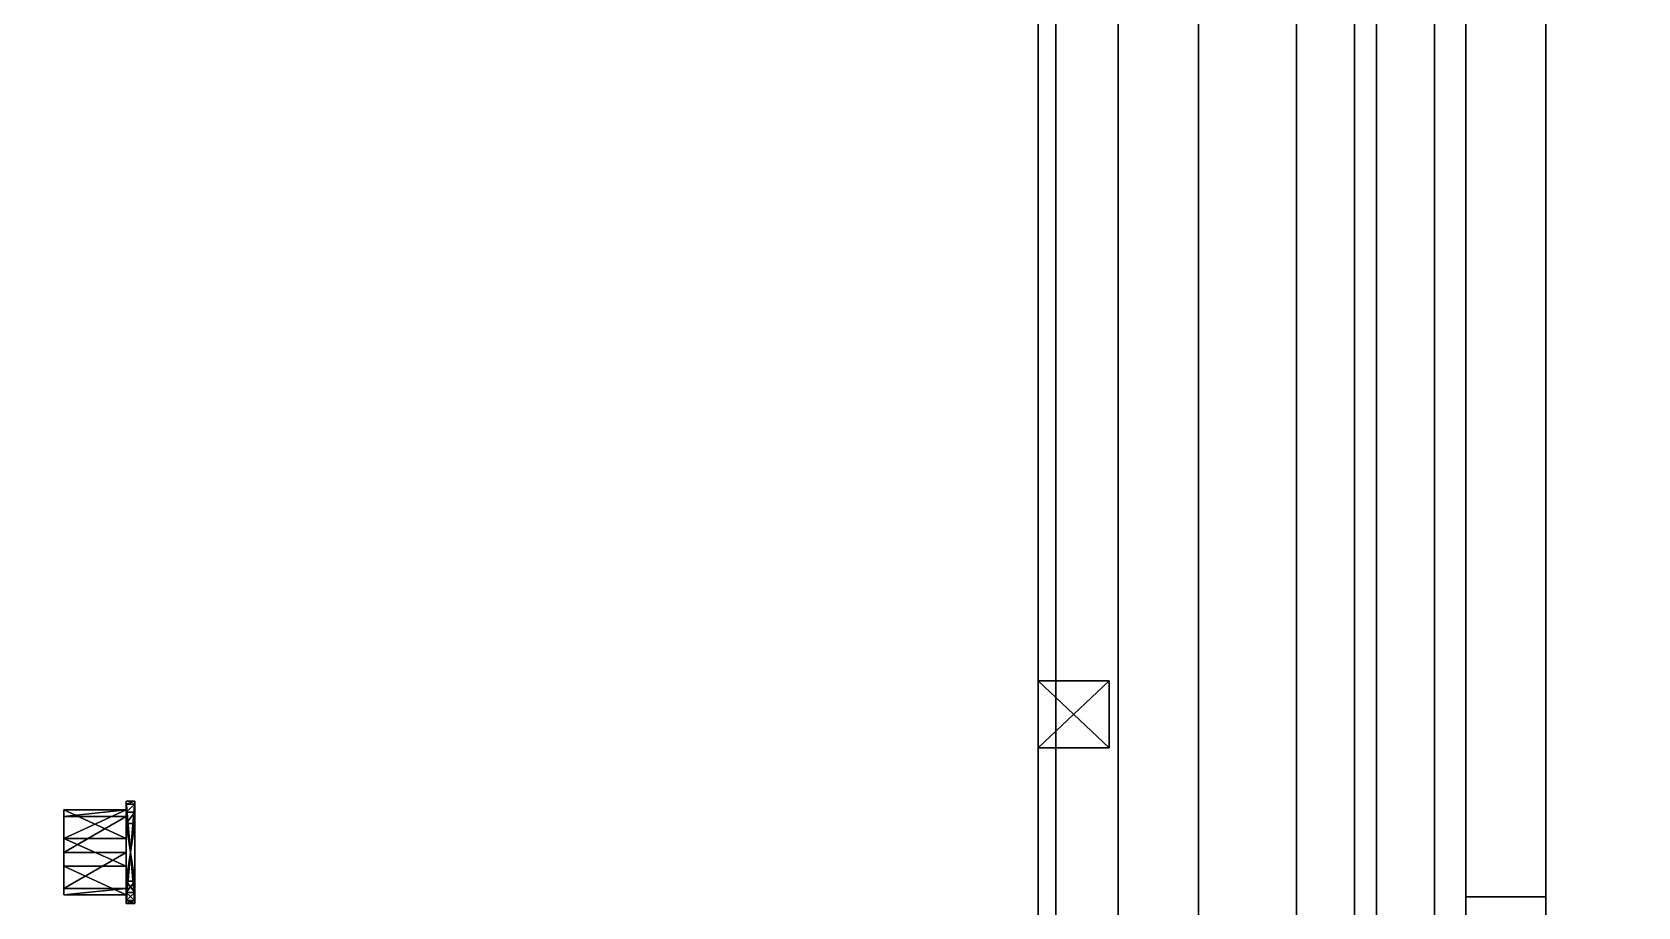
# Model space of a CAD drawing. Extents: x 0 to 4956, y -4930 to 0.
# Drawn here: x 348.2 to 708.6, y -2982.8 to -2786.3 of the extents above; entities that cross this region are included whole.
import ezdxf

# ---------------------------------------------------------------- set-up
doc = ezdxf.new("R2010")
doc.units = 0
for name, color, linetype in [('LAYER0', 7, 'CONTINUOUS'), ('LAYER148', 7, 'CONTINUOUS'), ('LAYER152', 7, 'CONTINUOUS'), ('LAYER163', 7, 'CONTINUOUS'), ('LAYER216', 7, 'CONTINUOUS'), ('LAYER225', 7, 'CONTINUOUS'), ('LAYER244', 7, 'CONTINUOUS'), ('LAYER253', 7, 'CONTINUOUS'), ('LAYER382', 9, 'CONTINUOUS'), ('LAYER433', 7, 'CONTINUOUS'), ('LAYER435', 7, 'CONTINUOUS'), ('LAYER438', 253, 'CONTINUOUS'), ('LAYER445', 7, 'CONTINUOUS'), ('LAYER458', 7, 'CONTINUOUS'), ('LAYER460', 7, 'CONTINUOUS'), ('LAYER463', 253, 'CONTINUOUS'), ('LAYER470', 7, 'CONTINUOUS'), ('LAYER483', 7, 'CONTINUOUS'), ('LAYER485', 7, 'CONTINUOUS'), ('LAYER488', 253, 'CONTINUOUS'), ('LAYER495', 7, 'CONTINUOUS'), ('LAYER508', 7, 'CONTINUOUS'), ('LAYER510', 7, 'CONTINUOUS'), ('LAYER513', 253, 'CONTINUOUS'), ('LAYER520', 7, 'CONTINUOUS'), ('LAYER640', 9, 'CONTINUOUS'), ('LAYER698', 9, 'CONTINUOUS')]:
    doc.layers.add(name, color=color, linetype=linetype)

msp = doc.modelspace()

# ---------------------------------------------------------------- linework, layer by layer
at = {"layer": 'LAYER0', "invisible_edges": 1}
for points in [[(4956, 0), (0, -4930), (0, 0), (4956, 0)], [(4956, -4930, 5), (0, 0, 5), (0, -4930, 5), (4956, -4930, 5)], [(0, 0, 5), (4956, -4930, 5), (4956, 0, 5), (0, 0, 5)], [(0, -4930), (4956, 0), (4956, -4930), (0, -4930)]]:
    msp.add_3dface(points, dxfattribs=at)
at = {"layer": 'LAYER148', "invisible_edges": 1}
for points in [[(120, -2592, 85), (670, -3372, 85), (120, -3372, 85), (120, -2592, 85)], [(670, -3372, 85), (120, -2592, 85), (670, -2592, 85), (670, -3372, 85)], [(670, -2592, 103), (120, -3372, 103), (670, -3372, 103), (670, -2592, 103)], [(120, -3372, 103), (670, -2592, 103), (120, -2592, 103), (120, -3372, 103)], [(670, -2592, 103), (670, -3372, 85), (670, -2592, 85), (670, -2592, 103)], [(670, -3372, 85), (670, -2592, 103), (670, -3372, 103), (670, -3372, 85)]]:
    msp.add_3dface(points, dxfattribs=at)
at = {"layer": 'LAYER152', "invisible_edges": 1}
for points in [[(632, -2592, 85), (632, -3372, 5), (632, -3372, 85), (632, -2592, 85)], [(632, -3372, 5), (632, -2592, 85), (632, -2592, 5), (632, -3372, 5)], [(650, -2592, 5), (632, -3372, 5), (632, -2592, 5), (650, -2592, 5)], [(632, -3372, 5), (650, -2592, 5), (650, -3372, 5), (632, -3372, 5)], [(650, -3372, 85), (632, -2592, 85), (632, -3372, 85), (650, -3372, 85)], [(632, -2592, 85), (650, -3372, 85), (650, -2592, 85), (632, -2592, 85)], [(650, -2592, 5), (650, -3372, 85), (650, -3372, 5), (650, -2592, 5)], [(650, -3372, 85), (650, -2592, 5), (650, -2592, 85), (650, -3372, 85)]]:
    msp.add_3dface(points, dxfattribs=at)
at = {"layer": 'LAYER163', "invisible_edges": 1}
for points in [[(120, -3372, 2544), (670, -2592, 2544), (120, -2592, 2544), (120, -3372, 2544)], [(670, -2592, 2544), (120, -3372, 2544), (670, -3372, 2544), (670, -2592, 2544)], [(670, -3372, 2526), (120, -2592, 2526), (670, -2592, 2526), (670, -3372, 2526)], [(120, -2592, 2526), (670, -3372, 2526), (120, -3372, 2526), (120, -2592, 2526)], [(670, -3372, 2526), (670, -2592, 2544), (670, -3372, 2544), (670, -3372, 2526)], [(670, -2592, 2544), (670, -3372, 2526), (670, -2592, 2526), (670, -2592, 2544)]]:
    msp.add_3dface(points, dxfattribs=at)
at = {"layer": 'LAYER216', "invisible_edges": 1}
for points in [[(144.6, -3372, 1989), (610, -2592, 1989), (144.6, -2592, 1989), (144.6, -3372, 1989)], [(610, -2592, 1989), (144.6, -3372, 1989), (610, -3372, 1989), (610, -2592, 1989)], [(610, -3372, 1971), (144.6, -2592, 1971), (610, -2592, 1971), (610, -3372, 1971)], [(144.6, -2592, 1971), (610, -3372, 1971), (144.6, -3372, 1971), (144.6, -2592, 1971)], [(610, -3372, 1971), (610, -2592, 1989), (610, -3372, 1989), (610, -3372, 1971)], [(610, -2592, 1989), (610, -3372, 1971), (610, -2592, 1971), (610, -2592, 1989)]]:
    msp.add_3dface(points, dxfattribs=at)
at = {"layer": 'LAYER225'}
for points in [[(369.3, -2982, 2000), (369.3, -2959, 1984), (369.3, -2959, 2000), (369.3, -2982, 2000)], [(369.3, -2982, 1984), (369.3, -2959, 1984), (369.3, -2982, 2000), (369.3, -2982, 1984)], [(371.29, -2959, 2000), (369.3, -2982, 2000), (371.29, -2982, 2000), (371.29, -2959, 2000)], [(369.3, -2959, 2000), (369.3, -2982, 2000), (371.29, -2959, 2000), (369.3, -2959, 2000)], [(371.29, -2959, 1984), (369.3, -2959, 2000), (371.29, -2959, 2000), (371.29, -2959, 1984)], [(369.3, -2959, 1984), (369.3, -2959, 2000), (371.29, -2959, 1984), (369.3, -2959, 1984)], [(369.3, -2959, 2000), (371.29, -2959, 1984), (369.3, -2959, 1984), (369.3, -2959, 2000)], [(371.29, -2959, 2000), (371.29, -2959, 1984), (369.3, -2959, 2000), (371.29, -2959, 2000)], [(371.29, -2982, 2000), (369.3, -2959, 2000), (371.29, -2959, 2000), (371.29, -2982, 2000)], [(369.3, -2982, 2000), (369.3, -2959, 2000), (371.29, -2982, 2000), (369.3, -2982, 2000)], [(369.3, -2959.67, 1981.5), (371.29, -2959, 1984), (371.29, -2959.67, 1981.5), (369.3, -2959.67, 1981.5)], [(369.3, -2959, 1984), (371.29, -2959, 1984), (369.3, -2959.67, 1981.5), (369.3, -2959, 1984)], [(369.3, -2982, 1984), (369.3, -2959, 2000), (369.3, -2959, 1984), (369.3, -2982, 1984)], [(369.3, -2982, 2000), (369.3, -2959, 2000), (369.3, -2982, 1984), (369.3, -2982, 2000)], [(369.3, -2981.33, 1981.5), (369.3, -2959, 1984), (369.3, -2959.67, 1981.5), (369.3, -2981.33, 1981.5)], [(369.3, -2982, 1984), (369.3, -2959, 1984), (369.3, -2981.33, 1981.5), (369.3, -2982, 1984)], [(369.3, -2959.67, 1981.5), (369.3, -2982, 1984), (369.3, -2959, 1984), (369.3, -2959.67, 1981.5)], [(371.29, -2959, 1984), (369.3, -2959.67, 1981.5), (371.29, -2959.67, 1981.5), (371.29, -2959, 1984)], [(369.3, -2959, 1984), (369.3, -2959.67, 1981.5), (371.29, -2959, 1984), (369.3, -2959, 1984)], [(371.29, -2982, 2000), (371.29, -2959, 1984), (371.29, -2959, 2000), (371.29, -2982, 2000)], [(371.29, -2982, 1984), (371.29, -2959, 1984), (371.29, -2982, 2000), (371.29, -2982, 1984)], [(371.29, -2959, 1984), (371.29, -2982, 2000), (371.29, -2982, 1984), (371.29, -2959, 1984)], [(371.29, -2959, 2000), (371.29, -2982, 2000), (371.29, -2959, 1984), (371.29, -2959, 2000)], [(371.29, -2959, 1984), (371.29, -2981.33, 1981.5), (371.29, -2959.67, 1981.5), (371.29, -2959, 1984)], [(371.29, -2982, 1984), (371.29, -2981.33, 1981.5), (371.29, -2959, 1984), (371.29, -2982, 1984)], [(371.29, -2959.67, 1981.5), (371.29, -2982, 1984), (371.29, -2959, 1984), (371.29, -2959.67, 1981.5)], [(355.3, -2962.417, 1984.613), (369.3, -2960.982, 1993.569), (369.3, -2962.417, 1984.613), (355.3, -2962.417, 1984.613)], [(355.3, -2960.982, 1993.569), (369.3, -2960.982, 1993.569), (355.3, -2962.417, 1984.613), (355.3, -2960.982, 1993.569)], [(355.3, -2970.5, 2000), (355.3, -2960.982, 1993.569), (355.3, -2970.5, 1993.5), (355.3, -2970.5, 2000)], [(355.3, -2967.377, 2000), (355.3, -2960.982, 1993.569), (355.3, -2970.5, 2000), (355.3, -2967.377, 2000)], [(369.3, -2960.982, 1993.569), (355.3, -2967.377, 2000), (369.3, -2967.377, 2000), (369.3, -2960.982, 1993.569)], [(355.3, -2960.982, 1993.569), (355.3, -2967.377, 2000), (369.3, -2960.982, 1993.569), (355.3, -2960.982, 1993.569)], [(355.3, -2960.982, 1993.569), (355.3, -2962.417, 1984.613), (355.3, -2970.5, 1993.5), (355.3, -2960.982, 1993.569)], [(369.3, -2960.982, 1993.569), (355.3, -2962.417, 1984.613), (369.3, -2962.417, 1984.613), (369.3, -2960.982, 1993.569)], [(355.3, -2960.982, 1993.569), (355.3, -2962.417, 1984.613), (369.3, -2960.982, 1993.569), (355.3, -2960.982, 1993.569)], [(369.3, -2967.377, 2000), (355.3, -2960.982, 1993.569), (369.3, -2960.982, 1993.569), (369.3, -2967.377, 2000)], [(355.3, -2967.377, 2000), (355.3, -2960.982, 1993.569), (369.3, -2967.377, 2000), (355.3, -2967.377, 2000)], [(355.3, -2960.982, 1993.569), (355.3, -2962.417, 1984.613), (355.3, -2970.5, 1993.5), (355.3, -2960.982, 1993.569)], [(355.3, -2970.5, 2000), (355.3, -2960.982, 1993.569), (355.3, -2970.5, 1993.5), (355.3, -2970.5, 2000)], [(355.3, -2967.377, 2000), (355.3, -2960.982, 1993.569), (355.3, -2970.5, 2000), (355.3, -2967.377, 2000)], [(355.3, -2970.5, 1987), (355.3, -2962.417, 1984.613), (355.3, -2970.5, 1980.5), (355.3, -2970.5, 1987)], [(355.3, -2970.5, 1980.5), (369.3, -2962.417, 1984.613), (369.3, -2970.5, 1980.5), (355.3, -2970.5, 1980.5)], [(355.3, -2962.417, 1984.613), (369.3, -2962.417, 1984.613), (355.3, -2970.5, 1980.5), (355.3, -2962.417, 1984.613)], [(355.3, -2970.5, 1993.5), (355.3, -2962.417, 1984.613), (355.3, -2970.5, 1987), (355.3, -2970.5, 1993.5)], [(369.3, -2962.417, 1984.613), (355.3, -2970.5, 1980.5), (369.3, -2970.5, 1980.5), (369.3, -2962.417, 1984.613)], [(355.3, -2962.417, 1984.613), (355.3, -2970.5, 1980.5), (369.3, -2962.417, 1984.613), (355.3, -2962.417, 1984.613)], [(355.3, -2962.417, 1984.613), (355.3, -2970.5, 1980.5), (355.3, -2970.5, 1987), (355.3, -2962.417, 1984.613)], [(355.3, -2970.5, 1993.5), (355.3, -2962.417, 1984.613), (355.3, -2970.5, 1987), (355.3, -2970.5, 1993.5)], [(369.3, -2961.5, 1979.67), (371.29, -2959.67, 1981.5), (371.29, -2961.5, 1979.67), (369.3, -2961.5, 1979.67)], [(369.3, -2959.67, 1981.5), (371.29, -2959.67, 1981.5), (369.3, -2961.5, 1979.67), (369.3, -2959.67, 1981.5)], [(369.3, -2979.5, 1979.67), (369.3, -2959.67, 1981.5), (369.3, -2961.5, 1979.67), (369.3, -2979.5, 1979.67)], [(369.3, -2981.33, 1981.5), (369.3, -2959.67, 1981.5), (369.3, -2979.5, 1979.67), (369.3, -2981.33, 1981.5)], [(369.3, -2981.33, 1981.5), (369.3, -2982, 1984), (369.3, -2959.67, 1981.5), (369.3, -2981.33, 1981.5)], [(369.3, -2961.5, 1979.67), (369.3, -2981.33, 1981.5), (369.3, -2959.67, 1981.5), (369.3, -2961.5, 1979.67)], [(371.29, -2959.67, 1981.5), (369.3, -2961.5, 1979.67), (371.29, -2961.5, 1979.67), (371.29, -2959.67, 1981.5)], [(369.3, -2959.67, 1981.5), (369.3, -2961.5, 1979.67), (371.29, -2959.67, 1981.5), (369.3, -2959.67, 1981.5)], [(369.3, -2964, 1979), (371.29, -2961.5, 1979.67), (371.29, -2964, 1979), (369.3, -2964, 1979)], [(369.3, -2961.5, 1979.67), (371.29, -2961.5, 1979.67), (369.3, -2964, 1979), (369.3, -2961.5, 1979.67)], [(369.3, -2977, 1979), (369.3, -2961.5, 1979.67), (369.3, -2964, 1979), (369.3, -2977, 1979)], [(369.3, -2979.5, 1979.67), (369.3, -2961.5, 1979.67), (369.3, -2977, 1979), (369.3, -2979.5, 1979.67)], [(369.3, -2979.5, 1979.67), (369.3, -2981.33, 1981.5), (369.3, -2961.5, 1979.67), (369.3, -2979.5, 1979.67)], [(369.3, -2964, 1979), (369.3, -2979.5, 1979.67), (369.3, -2961.5, 1979.67), (369.3, -2964, 1979)], [(371.29, -2961.5, 1979.67), (369.3, -2964, 1979), (371.29, -2964, 1979), (371.29, -2961.5, 1979.67)], [(369.3, -2961.5, 1979.67), (369.3, -2964, 1979), (371.29, -2961.5, 1979.67), (369.3, -2961.5, 1979.67)], [(371.29, -2959.67, 1981.5), (371.29, -2981.33, 1981.5), (371.29, -2961.5, 1979.67), (371.29, -2959.67, 1981.5)], [(371.29, -2981.33, 1981.5), (371.29, -2982, 1984), (371.29, -2959.67, 1981.5), (371.29, -2981.33, 1981.5)], [(371.29, -2961.5, 1979.67), (371.29, -2981.33, 1981.5), (371.29, -2959.67, 1981.5), (371.29, -2961.5, 1979.67)], [(371.29, -2961.5, 1979.67), (371.29, -2981.33, 1981.5), (371.29, -2979.5, 1979.67), (371.29, -2961.5, 1979.67)], [(371.29, -2961.5, 1979.67), (371.29, -2979.5, 1979.67), (371.29, -2964, 1979), (371.29, -2961.5, 1979.67)], [(371.29, -2979.5, 1979.67), (371.29, -2981.33, 1981.5), (371.29, -2961.5, 1979.67), (371.29, -2979.5, 1979.67)], [(371.29, -2964, 1979), (371.29, -2979.5, 1979.67), (371.29, -2961.5, 1979.67), (371.29, -2964, 1979)], [(369.3, -2977, 1979), (371.29, -2964, 1979), (369.3, -2964, 1979), (369.3, -2977, 1979)], [(371.29, -2977, 1979), (371.29, -2964, 1979), (369.3, -2977, 1979), (371.29, -2977, 1979)], [(371.29, -2977, 1979), (369.3, -2964, 1979), (371.29, -2964, 1979), (371.29, -2977, 1979)], [(369.3, -2977, 1979), (369.3, -2964, 1979), (371.29, -2977, 1979), (369.3, -2977, 1979)], [(369.3, -2977, 1979), (369.3, -2979.5, 1979.67), (369.3, -2964, 1979), (369.3, -2977, 1979)], [(371.29, -2964, 1979), (371.29, -2979.5, 1979.67), (371.29, -2977, 1979), (371.29, -2964, 1979)], [(371.29, -2977, 1979), (371.29, -2979.5, 1979.67), (371.29, -2964, 1979), (371.29, -2977, 1979)], [(355.3, -2967.377, 2000), (369.3, -2973.623, 2000), (369.3, -2967.377, 2000), (355.3, -2967.377, 2000)], [(355.3, -2973.623, 2000), (369.3, -2973.623, 2000), (355.3, -2967.377, 2000), (355.3, -2973.623, 2000)], [(369.3, -2973.623, 2000), (355.3, -2967.377, 2000), (369.3, -2967.377, 2000), (369.3, -2973.623, 2000)], [(355.3, -2973.623, 2000), (355.3, -2967.377, 2000), (369.3, -2973.623, 2000), (355.3, -2973.623, 2000)], [(371.3, -2967.58, 1989.092), (371.3, -2973.42, 2000), (371.3, -2973.42, 1989.092), (371.3, -2967.58, 1989.092)], [(371.3, -2967.58, 2000), (371.3, -2973.42, 2000), (371.3, -2967.58, 1989.092), (371.3, -2967.58, 2000)], [(355.3, -2978.583, 1984.613), (355.3, -2970.5, 1987), (355.3, -2970.5, 1980.5), (355.3, -2978.583, 1984.613)], [(355.3, -2980.018, 1993.569), (355.3, -2970.5, 1987), (355.3, -2978.583, 1984.613), (355.3, -2980.018, 1993.569)], [(355.3, -2970.5, 1993.5), (355.3, -2970.5, 1987), (355.3, -2980.018, 1993.569), (355.3, -2970.5, 1993.5)], [(355.3, -2973.623, 2000), (355.3, -2970.5, 1993.5), (355.3, -2980.018, 1993.569), (355.3, -2973.623, 2000)], [(355.3, -2970.5, 2000), (355.3, -2970.5, 1993.5), (355.3, -2973.623, 2000), (355.3, -2970.5, 2000)], [(369.3, -2970.5, 1980.5), (355.3, -2978.583, 1984.613), (355.3, -2970.5, 1980.5), (369.3, -2970.5, 1980.5)], [(369.3, -2978.583, 1984.613), (355.3, -2978.583, 1984.613), (369.3, -2970.5, 1980.5), (369.3, -2978.583, 1984.613)], [(369.3, -2970.5, 1980.5), (355.3, -2978.583, 1984.613), (369.3, -2978.583, 1984.613), (369.3, -2970.5, 1980.5)], [(355.3, -2970.5, 1980.5), (355.3, -2978.583, 1984.613), (369.3, -2970.5, 1980.5), (355.3, -2970.5, 1980.5)], [(355.3, -2978.583, 1984.613), (355.3, -2970.5, 1980.5), (355.3, -2970.5, 1987), (355.3, -2978.583, 1984.613)], [(355.3, -2970.5, 1993.5), (355.3, -2978.583, 1984.613), (355.3, -2970.5, 1987), (355.3, -2970.5, 1993.5)], [(355.3, -2980.018, 1993.569), (355.3, -2978.583, 1984.613), (355.3, -2970.5, 1993.5), (355.3, -2980.018, 1993.569)], [(355.3, -2970.5, 2000), (355.3, -2980.018, 1993.569), (355.3, -2970.5, 1993.5), (355.3, -2970.5, 2000)], [(355.3, -2973.623, 2000), (355.3, -2980.018, 1993.569), (355.3, -2970.5, 2000), (355.3, -2973.623, 2000)], [(369.3, -2980.018, 1993.569), (355.3, -2973.623, 2000), (355.3, -2980.018, 1993.569), (369.3, -2980.018, 1993.569)], [(369.3, -2973.623, 2000), (355.3, -2973.623, 2000), (369.3, -2980.018, 1993.569), (369.3, -2973.623, 2000)], [(369.3, -2980.018, 1993.569), (355.3, -2973.623, 2000), (369.3, -2973.623, 2000), (369.3, -2980.018, 1993.569)], [(355.3, -2980.018, 1993.569), (355.3, -2973.623, 2000), (369.3, -2980.018, 1993.569), (355.3, -2980.018, 1993.569)], [(371.29, -2977, 1979), (369.3, -2979.5, 1979.67), (369.3, -2977, 1979), (371.29, -2977, 1979)], [(371.29, -2979.5, 1979.67), (369.3, -2979.5, 1979.67), (371.29, -2977, 1979), (371.29, -2979.5, 1979.67)], [(371.29, -2979.5, 1979.67), (369.3, -2977, 1979), (371.29, -2977, 1979), (371.29, -2979.5, 1979.67)], [(369.3, -2979.5, 1979.67), (369.3, -2977, 1979), (371.29, -2979.5, 1979.67), (369.3, -2979.5, 1979.67)], [(369.3, -2978.583, 1984.613), (355.3, -2980.018, 1993.569), (355.3, -2978.583, 1984.613), (369.3, -2978.583, 1984.613)], [(369.3, -2980.018, 1993.569), (355.3, -2980.018, 1993.569), (369.3, -2978.583, 1984.613), (369.3, -2980.018, 1993.569)], [(369.3, -2978.583, 1984.613), (355.3, -2980.018, 1993.569), (369.3, -2980.018, 1993.569), (369.3, -2978.583, 1984.613)], [(355.3, -2978.583, 1984.613), (355.3, -2980.018, 1993.569), (369.3, -2978.583, 1984.613), (355.3, -2978.583, 1984.613)], [(371.29, -2979.5, 1979.67), (369.3, -2981.33, 1981.5), (369.3, -2979.5, 1979.67), (371.29, -2979.5, 1979.67)], [(371.29, -2981.33, 1981.5), (369.3, -2981.33, 1981.5), (371.29, -2979.5, 1979.67), (371.29, -2981.33, 1981.5)], [(371.29, -2981.33, 1981.5), (369.3, -2979.5, 1979.67), (371.29, -2979.5, 1979.67), (371.29, -2981.33, 1981.5)], [(369.3, -2981.33, 1981.5), (369.3, -2979.5, 1979.67), (371.29, -2981.33, 1981.5), (369.3, -2981.33, 1981.5)], [(371.29, -2981.33, 1981.5), (369.3, -2982, 1984), (369.3, -2981.33, 1981.5), (371.29, -2981.33, 1981.5)], [(371.29, -2982, 1984), (369.3, -2982, 1984), (371.29, -2981.33, 1981.5), (371.29, -2982, 1984)], [(371.29, -2982, 1984), (369.3, -2981.33, 1981.5), (371.29, -2981.33, 1981.5), (371.29, -2982, 1984)], [(369.3, -2982, 1984), (369.3, -2981.33, 1981.5), (371.29, -2982, 1984), (369.3, -2982, 1984)], [(369.3, -2982, 1984), (371.29, -2982, 2000), (371.29, -2982, 1984), (369.3, -2982, 1984)], [(369.3, -2982, 2000), (371.29, -2982, 2000), (369.3, -2982, 1984), (369.3, -2982, 2000)], [(371.29, -2982, 2000), (369.3, -2982, 1984), (371.29, -2982, 1984), (371.29, -2982, 2000)], [(369.3, -2982, 2000), (369.3, -2982, 1984), (371.29, -2982, 2000), (369.3, -2982, 2000)]]:
    msp.add_3dface(points, dxfattribs=at)
at = {"layer": 'LAYER244', "invisible_edges": 1}
for points in [[(144.6, -3372, 871), (610, -2592, 871), (144.6, -2592, 871), (144.6, -3372, 871)], [(610, -2592, 871), (144.6, -3372, 871), (610, -3372, 871), (610, -2592, 871)], [(610, -3372, 853), (144.6, -2592, 853), (610, -2592, 853), (610, -3372, 853)], [(144.6, -2592, 853), (610, -3372, 853), (144.6, -3372, 853), (144.6, -2592, 853)], [(610, -3372, 853), (610, -2592, 871), (610, -3372, 871), (610, -3372, 853)], [(610, -2592, 871), (610, -3372, 853), (610, -2592, 853), (610, -2592, 871)]]:
    msp.add_3dface(points, dxfattribs=at)
at = {"layer": 'LAYER253'}
for points in [[(369.3, -2982, 882), (369.3, -2959, 866), (369.3, -2959, 882), (369.3, -2982, 882)], [(369.3, -2982, 866), (369.3, -2959, 866), (369.3, -2982, 882), (369.3, -2982, 866)], [(371.29, -2959, 882), (369.3, -2982, 882), (371.29, -2982, 882), (371.29, -2959, 882)], [(369.3, -2959, 882), (369.3, -2982, 882), (371.29, -2959, 882), (369.3, -2959, 882)], [(371.29, -2959, 866), (369.3, -2959, 882), (371.29, -2959, 882), (371.29, -2959, 866)], [(369.3, -2959, 866), (369.3, -2959, 882), (371.29, -2959, 866), (369.3, -2959, 866)], [(369.3, -2959, 882), (371.29, -2959, 866), (369.3, -2959, 866), (369.3, -2959, 882)], [(371.29, -2959, 882), (371.29, -2959, 866), (369.3, -2959, 882), (371.29, -2959, 882)], [(371.29, -2982, 882), (369.3, -2959, 882), (371.29, -2959, 882), (371.29, -2982, 882)], [(369.3, -2982, 882), (369.3, -2959, 882), (371.29, -2982, 882), (369.3, -2982, 882)], [(369.3, -2959.67, 863.5), (371.29, -2959, 866), (371.29, -2959.67, 863.5), (369.3, -2959.67, 863.5)], [(369.3, -2959, 866), (371.29, -2959, 866), (369.3, -2959.67, 863.5), (369.3, -2959, 866)], [(369.3, -2982, 866), (369.3, -2959, 882), (369.3, -2959, 866), (369.3, -2982, 866)], [(369.3, -2982, 882), (369.3, -2959, 882), (369.3, -2982, 866), (369.3, -2982, 882)], [(369.3, -2981.33, 863.5), (369.3, -2959, 866), (369.3, -2959.67, 863.5), (369.3, -2981.33, 863.5)], [(369.3, -2982, 866), (369.3, -2959, 866), (369.3, -2981.33, 863.5), (369.3, -2982, 866)], [(369.3, -2959.67, 863.5), (369.3, -2982, 866), (369.3, -2959, 866), (369.3, -2959.67, 863.5)], [(371.29, -2959, 866), (369.3, -2959.67, 863.5), (371.29, -2959.67, 863.5), (371.29, -2959, 866)], [(369.3, -2959, 866), (369.3, -2959.67, 863.5), (371.29, -2959, 866), (369.3, -2959, 866)], [(371.29, -2982, 882), (371.29, -2959, 866), (371.29, -2959, 882), (371.29, -2982, 882)], [(371.29, -2982, 866), (371.29, -2959, 866), (371.29, -2982, 882), (371.29, -2982, 866)], [(371.29, -2959, 866), (371.29, -2982, 882), (371.29, -2982, 866), (371.29, -2959, 866)], [(371.29, -2959, 882), (371.29, -2982, 882), (371.29, -2959, 866), (371.29, -2959, 882)], [(371.29, -2959, 866), (371.29, -2981.33, 863.5), (371.29, -2959.67, 863.5), (371.29, -2959, 866)], [(371.29, -2982, 866), (371.29, -2981.33, 863.5), (371.29, -2959, 866), (371.29, -2982, 866)], [(371.29, -2959.67, 863.5), (371.29, -2982, 866), (371.29, -2959, 866), (371.29, -2959.67, 863.5)], [(355.3, -2962.417, 866.613), (369.3, -2960.982, 875.5686), (369.3, -2962.417, 866.613), (355.3, -2962.417, 866.613)], [(355.3, -2960.982, 875.5686), (369.3, -2960.982, 875.5686), (355.3, -2962.417, 866.613), (355.3, -2960.982, 875.5686)], [(355.3, -2970.5, 882), (355.3, -2960.982, 875.5686), (355.3, -2970.5, 875.5), (355.3, -2970.5, 882)], [(355.3, -2967.377, 882), (355.3, -2960.982, 875.5686), (355.3, -2970.5, 882), (355.3, -2967.377, 882)], [(369.3, -2960.982, 875.5686), (355.3, -2967.377, 882), (369.3, -2967.377, 882), (369.3, -2960.982, 875.5686)], [(355.3, -2960.982, 875.5686), (355.3, -2967.377, 882), (369.3, -2960.982, 875.5686), (355.3, -2960.982, 875.5686)], [(355.3, -2960.982, 875.5686), (355.3, -2962.417, 866.613), (355.3, -2970.5, 875.5), (355.3, -2960.982, 875.5686)], [(369.3, -2960.982, 875.5686), (355.3, -2962.417, 866.613), (369.3, -2962.417, 866.613), (369.3, -2960.982, 875.5686)], [(355.3, -2960.982, 875.5686), (355.3, -2962.417, 866.613), (369.3, -2960.982, 875.5686), (355.3, -2960.982, 875.5686)], [(369.3, -2967.377, 882), (355.3, -2960.982, 875.5686), (369.3, -2960.982, 875.5686), (369.3, -2967.377, 882)], [(355.3, -2967.377, 882), (355.3, -2960.982, 875.5686), (369.3, -2967.377, 882), (355.3, -2967.377, 882)], [(355.3, -2960.982, 875.5686), (355.3, -2962.417, 866.613), (355.3, -2970.5, 875.5), (355.3, -2960.982, 875.5686)], [(355.3, -2970.5, 882), (355.3, -2960.982, 875.5686), (355.3, -2970.5, 875.5), (355.3, -2970.5, 882)], [(355.3, -2967.377, 882), (355.3, -2960.982, 875.5686), (355.3, -2970.5, 882), (355.3, -2967.377, 882)], [(355.3, -2970.5, 869), (355.3, -2962.417, 866.613), (355.3, -2970.5, 862.5), (355.3, -2970.5, 869)], [(355.3, -2970.5, 862.5), (369.3, -2962.417, 866.613), (369.3, -2970.5, 862.5), (355.3, -2970.5, 862.5)], [(355.3, -2962.417, 866.613), (369.3, -2962.417, 866.613), (355.3, -2970.5, 862.5), (355.3, -2962.417, 866.613)], [(355.3, -2970.5, 875.5), (355.3, -2962.417, 866.613), (355.3, -2970.5, 869), (355.3, -2970.5, 875.5)], [(369.3, -2962.417, 866.613), (355.3, -2970.5, 862.5), (369.3, -2970.5, 862.5), (369.3, -2962.417, 866.613)], [(355.3, -2962.417, 866.613), (355.3, -2970.5, 862.5), (369.3, -2962.417, 866.613), (355.3, -2962.417, 866.613)], [(355.3, -2962.417, 866.613), (355.3, -2970.5, 862.5), (355.3, -2970.5, 869), (355.3, -2962.417, 866.613)], [(355.3, -2970.5, 875.5), (355.3, -2962.417, 866.613), (355.3, -2970.5, 869), (355.3, -2970.5, 875.5)], [(369.3, -2961.5, 861.6699), (371.29, -2959.67, 863.5), (371.29, -2961.5, 861.6699), (369.3, -2961.5, 861.6699)], [(369.3, -2959.67, 863.5), (371.29, -2959.67, 863.5), (369.3, -2961.5, 861.6699), (369.3, -2959.67, 863.5)], [(369.3, -2979.5, 861.6699), (369.3, -2959.67, 863.5), (369.3, -2961.5, 861.6699), (369.3, -2979.5, 861.6699)], [(369.3, -2981.33, 863.5), (369.3, -2959.67, 863.5), (369.3, -2979.5, 861.6699), (369.3, -2981.33, 863.5)], [(369.3, -2981.33, 863.5), (369.3, -2982, 866), (369.3, -2959.67, 863.5), (369.3, -2981.33, 863.5)], [(369.3, -2961.5, 861.6699), (369.3, -2981.33, 863.5), (369.3, -2959.67, 863.5), (369.3, -2961.5, 861.6699)], [(371.29, -2959.67, 863.5), (369.3, -2961.5, 861.6699), (371.29, -2961.5, 861.6699), (371.29, -2959.67, 863.5)], [(369.3, -2959.67, 863.5), (369.3, -2961.5, 861.6699), (371.29, -2959.67, 863.5), (369.3, -2959.67, 863.5)], [(369.3, -2964, 861), (371.29, -2961.5, 861.6699), (371.29, -2964, 861), (369.3, -2964, 861)], [(369.3, -2961.5, 861.6699), (371.29, -2961.5, 861.6699), (369.3, -2964, 861), (369.3, -2961.5, 861.6699)], [(369.3, -2977, 861), (369.3, -2961.5, 861.6699), (369.3, -2964, 861), (369.3, -2977, 861)], [(369.3, -2979.5, 861.6699), (369.3, -2961.5, 861.6699), (369.3, -2977, 861), (369.3, -2979.5, 861.6699)], [(369.3, -2979.5, 861.6699), (369.3, -2981.33, 863.5), (369.3, -2961.5, 861.6699), (369.3, -2979.5, 861.6699)], [(369.3, -2964, 861), (369.3, -2979.5, 861.6699), (369.3, -2961.5, 861.6699), (369.3, -2964, 861)], [(371.29, -2961.5, 861.6699), (369.3, -2964, 861), (371.29, -2964, 861), (371.29, -2961.5, 861.6699)], [(369.3, -2961.5, 861.6699), (369.3, -2964, 861), (371.29, -2961.5, 861.6699), (369.3, -2961.5, 861.6699)], [(371.29, -2959.67, 863.5), (371.29, -2981.33, 863.5), (371.29, -2961.5, 861.6699), (371.29, -2959.67, 863.5)], [(371.29, -2981.33, 863.5), (371.29, -2982, 866), (371.29, -2959.67, 863.5), (371.29, -2981.33, 863.5)], [(371.29, -2961.5, 861.6699), (371.29, -2981.33, 863.5), (371.29, -2959.67, 863.5), (371.29, -2961.5, 861.6699)], [(371.29, -2961.5, 861.6699), (371.29, -2981.33, 863.5), (371.29, -2979.5, 861.6699), (371.29, -2961.5, 861.6699)], [(371.29, -2961.5, 861.6699), (371.29, -2979.5, 861.6699), (371.29, -2964, 861), (371.29, -2961.5, 861.6699)], [(371.29, -2979.5, 861.6699), (371.29, -2981.33, 863.5), (371.29, -2961.5, 861.6699), (371.29, -2979.5, 861.6699)], [(371.29, -2964, 861), (371.29, -2979.5, 861.6699), (371.29, -2961.5, 861.6699), (371.29, -2964, 861)], [(369.3, -2977, 861), (371.29, -2964, 861), (369.3, -2964, 861), (369.3, -2977, 861)], [(371.29, -2977, 861), (371.29, -2964, 861), (369.3, -2977, 861), (371.29, -2977, 861)], [(371.29, -2977, 861), (369.3, -2964, 861), (371.29, -2964, 861), (371.29, -2977, 861)], [(369.3, -2977, 861), (369.3, -2964, 861), (371.29, -2977, 861), (369.3, -2977, 861)], [(369.3, -2977, 861), (369.3, -2979.5, 861.6699), (369.3, -2964, 861), (369.3, -2977, 861)], [(371.29, -2964, 861), (371.29, -2979.5, 861.6699), (371.29, -2977, 861), (371.29, -2964, 861)], [(371.29, -2977, 861), (371.29, -2979.5, 861.6699), (371.29, -2964, 861), (371.29, -2977, 861)], [(355.3, -2967.377, 882), (369.3, -2973.623, 882), (369.3, -2967.377, 882), (355.3, -2967.377, 882)], [(355.3, -2973.623, 882), (369.3, -2973.623, 882), (355.3, -2967.377, 882), (355.3, -2973.623, 882)], [(369.3, -2973.623, 882), (355.3, -2967.377, 882), (369.3, -2967.377, 882), (369.3, -2973.623, 882)], [(355.3, -2973.623, 882), (355.3, -2967.377, 882), (369.3, -2973.623, 882), (355.3, -2973.623, 882)], [(371.3, -2967.58, 871.0916), (371.3, -2973.42, 882), (371.3, -2973.42, 871.0916), (371.3, -2967.58, 871.0916)], [(371.3, -2967.58, 882), (371.3, -2973.42, 882), (371.3, -2967.58, 871.0916), (371.3, -2967.58, 882)], [(355.3, -2978.583, 866.613), (355.3, -2970.5, 869), (355.3, -2970.5, 862.5), (355.3, -2978.583, 866.613)], [(355.3, -2980.018, 875.5686), (355.3, -2970.5, 869), (355.3, -2978.583, 866.613), (355.3, -2980.018, 875.5686)], [(355.3, -2970.5, 875.5), (355.3, -2970.5, 869), (355.3, -2980.018, 875.5686), (355.3, -2970.5, 875.5)], [(355.3, -2973.623, 882), (355.3, -2970.5, 875.5), (355.3, -2980.018, 875.5686), (355.3, -2973.623, 882)], [(355.3, -2970.5, 882), (355.3, -2970.5, 875.5), (355.3, -2973.623, 882), (355.3, -2970.5, 882)], [(369.3, -2970.5, 862.5), (355.3, -2978.583, 866.613), (355.3, -2970.5, 862.5), (369.3, -2970.5, 862.5)], [(369.3, -2978.583, 866.613), (355.3, -2978.583, 866.613), (369.3, -2970.5, 862.5), (369.3, -2978.583, 866.613)], [(369.3, -2970.5, 862.5), (355.3, -2978.583, 866.613), (369.3, -2978.583, 866.613), (369.3, -2970.5, 862.5)], [(355.3, -2970.5, 862.5), (355.3, -2978.583, 866.613), (369.3, -2970.5, 862.5), (355.3, -2970.5, 862.5)], [(355.3, -2978.583, 866.613), (355.3, -2970.5, 862.5), (355.3, -2970.5, 869), (355.3, -2978.583, 866.613)], [(355.3, -2970.5, 875.5), (355.3, -2978.583, 866.613), (355.3, -2970.5, 869), (355.3, -2970.5, 875.5)], [(355.3, -2980.018, 875.5686), (355.3, -2978.583, 866.613), (355.3, -2970.5, 875.5), (355.3, -2980.018, 875.5686)], [(355.3, -2970.5, 882), (355.3, -2980.018, 875.5686), (355.3, -2970.5, 875.5), (355.3, -2970.5, 882)], [(355.3, -2973.623, 882), (355.3, -2980.018, 875.5686), (355.3, -2970.5, 882), (355.3, -2973.623, 882)], [(369.3, -2980.018, 875.5686), (355.3, -2973.623, 882), (355.3, -2980.018, 875.5686), (369.3, -2980.018, 875.5686)], [(369.3, -2973.623, 882), (355.3, -2973.623, 882), (369.3, -2980.018, 875.5686), (369.3, -2973.623, 882)], [(369.3, -2980.018, 875.5686), (355.3, -2973.623, 882), (369.3, -2973.623, 882), (369.3, -2980.018, 875.5686)], [(355.3, -2980.018, 875.5686), (355.3, -2973.623, 882), (369.3, -2980.018, 875.5686), (355.3, -2980.018, 875.5686)], [(371.29, -2977, 861), (369.3, -2979.5, 861.6699), (369.3, -2977, 861), (371.29, -2977, 861)], [(371.29, -2979.5, 861.6699), (369.3, -2979.5, 861.6699), (371.29, -2977, 861), (371.29, -2979.5, 861.6699)], [(371.29, -2979.5, 861.6699), (369.3, -2977, 861), (371.29, -2977, 861), (371.29, -2979.5, 861.6699)], [(369.3, -2979.5, 861.6699), (369.3, -2977, 861), (371.29, -2979.5, 861.6699), (369.3, -2979.5, 861.6699)], [(369.3, -2978.583, 866.613), (355.3, -2980.018, 875.5686), (355.3, -2978.583, 866.613), (369.3, -2978.583, 866.613)], [(369.3, -2980.018, 875.5686), (355.3, -2980.018, 875.5686), (369.3, -2978.583, 866.613), (369.3, -2980.018, 875.5686)], [(369.3, -2978.583, 866.613), (355.3, -2980.018, 875.5686), (369.3, -2980.018, 875.5686), (369.3, -2978.583, 866.613)], [(355.3, -2978.583, 866.613), (355.3, -2980.018, 875.5686), (369.3, -2978.583, 866.613), (355.3, -2978.583, 866.613)], [(371.29, -2979.5, 861.6699), (369.3, -2981.33, 863.5), (369.3, -2979.5, 861.6699), (371.29, -2979.5, 861.6699)], [(371.29, -2981.33, 863.5), (369.3, -2981.33, 863.5), (371.29, -2979.5, 861.6699), (371.29, -2981.33, 863.5)], [(371.29, -2981.33, 863.5), (369.3, -2979.5, 861.6699), (371.29, -2979.5, 861.6699), (371.29, -2981.33, 863.5)], [(369.3, -2981.33, 863.5), (369.3, -2979.5, 861.6699), (371.29, -2981.33, 863.5), (369.3, -2981.33, 863.5)], [(371.29, -2981.33, 863.5), (369.3, -2982, 866), (369.3, -2981.33, 863.5), (371.29, -2981.33, 863.5)], [(371.29, -2982, 866), (369.3, -2982, 866), (371.29, -2981.33, 863.5), (371.29, -2982, 866)], [(371.29, -2982, 866), (369.3, -2981.33, 863.5), (371.29, -2981.33, 863.5), (371.29, -2982, 866)], [(369.3, -2982, 866), (369.3, -2981.33, 863.5), (371.29, -2982, 866), (369.3, -2982, 866)], [(369.3, -2982, 866), (371.29, -2982, 882), (371.29, -2982, 866), (369.3, -2982, 866)], [(369.3, -2982, 882), (371.29, -2982, 882), (369.3, -2982, 866), (369.3, -2982, 882)], [(371.29, -2982, 882), (369.3, -2982, 866), (371.29, -2982, 866), (371.29, -2982, 882)], [(369.3, -2982, 882), (369.3, -2982, 866), (371.29, -2982, 882), (369.3, -2982, 882)]]:
    msp.add_3dface(points, dxfattribs=at)
at = {"layer": 'LAYER382', "invisible_edges": 1}
for points in [[(670, -2980.5, 2542), (670, -2584.5, 88), (670, -2980.5, 88), (670, -2980.5, 2542)], [(670, -2584.5, 88), (670, -2980.5, 2542), (670, -2584.5, 2542), (670, -2584.5, 88)], [(688, -2980.5, 88), (670, -2584.5, 88), (688, -2584.5, 88), (688, -2980.5, 88)], [(670, -2584.5, 88), (688, -2980.5, 88), (670, -2980.5, 88), (670, -2584.5, 88)], [(670, -2980.5, 2542), (688, -2584.5, 2542), (670, -2584.5, 2542), (670, -2980.5, 2542)], [(688, -2584.5, 2542), (670, -2980.5, 2542), (688, -2980.5, 2542), (688, -2584.5, 2542)], [(688, -2584.5, 2542), (688, -2980.5, 88), (688, -2584.5, 88), (688, -2584.5, 2542)], [(688, -2980.5, 88), (688, -2584.5, 2542), (688, -2980.5, 2542), (688, -2980.5, 88)], [(688, -2980.5, 88), (670, -2980.5, 2542), (670, -2980.5, 88), (688, -2980.5, 88)], [(670, -2980.5, 2542), (688, -2980.5, 88), (688, -2980.5, 2542), (670, -2980.5, 2542)]]:
    msp.add_3dface(points, dxfattribs=at)
at = {"layer": 'LAYER433', "invisible_edges": 1}
for points in [[(592, -3334, 264.75), (592, -2630, 106), (592, -3334, 106), (592, -3334, 264.75)], [(592, -2630, 106), (592, -3334, 264.75), (592, -2630, 264.75), (592, -2630, 106)], [(610, -3334, 106), (592, -2630, 106), (610, -2630, 106), (610, -3334, 106)], [(592, -2630, 106), (610, -3334, 106), (592, -3334, 106), (592, -2630, 106)], [(592, -3334, 264.75), (610, -2630, 264.75), (592, -2630, 264.75), (592, -3334, 264.75)], [(610, -2630, 264.75), (592, -3334, 264.75), (610, -3334, 264.75), (610, -2630, 264.75)], [(610, -2630, 264.75), (610, -3334, 106), (610, -2630, 106), (610, -2630, 264.75)], [(610, -3334, 106), (610, -2630, 264.75), (610, -3334, 264.75), (610, -3334, 106)]]:
    msp.add_3dface(points, dxfattribs=at)
at = {"layer": 'LAYER435', "invisible_edges": 1}
for points in [[(574, -3305, 113), (592, -2659, 113), (592, -3305, 113), (574, -3305, 113)], [(592, -2659, 113), (574, -3305, 113), (574, -2659, 113), (592, -2659, 113)], [(574, -2659, 242.75), (592, -3305, 242.75), (592, -2659, 242.75), (574, -2659, 242.75)], [(592, -3305, 242.75), (574, -2659, 242.75), (574, -3305, 242.75), (592, -3305, 242.75)], [(574, -3305, 113), (574, -2659, 242.75), (574, -2659, 113), (574, -3305, 113)], [(574, -2659, 242.75), (574, -3305, 113), (574, -3305, 242.75), (574, -2659, 242.75)], [(592, -3305, 242.75), (592, -2659, 113), (592, -2659, 242.75), (592, -3305, 242.75)], [(592, -2659, 113), (592, -3305, 242.75), (592, -3305, 113), (592, -2659, 113)]]:
    msp.add_3dface(points, dxfattribs=at)
at = {"layer": 'LAYER438'}
for points in [[(590, -2932, 162.875), (590, -2947, 162.875), (574, -2932, 162.875), (590, -2932, 162.875)], [(574, -2932, 162.875), (590, -2947, 162.875), (574, -2947, 162.875), (574, -2932, 162.875)], [(574, -2932, 162.875), (574, -2947, 162.875), (574, -2932, 177.875), (574, -2932, 162.875)], [(574, -2932, 177.875), (574, -2947, 162.875), (574, -2947, 177.875), (574, -2932, 177.875)], [(574, -2932, 177.875), (574, -2947, 177.875), (590, -2932, 177.875), (574, -2932, 177.875)], [(590, -2932, 177.875), (574, -2947, 177.875), (590, -2947, 177.875), (590, -2932, 177.875)], [(574, -2932, 162.875), (574, -2932, 177.875), (590, -2932, 162.875), (574, -2932, 162.875)], [(590, -2932, 162.875), (574, -2932, 177.875), (590, -2932, 177.875), (590, -2932, 162.875)], [(590, -2932, 162.875), (590, -2932, 177.875), (590, -2947, 162.875), (590, -2932, 162.875)], [(590, -2947, 162.875), (590, -2932, 177.875), (590, -2947, 177.875), (590, -2947, 162.875)], [(590, -2947, 162.875), (590, -2947, 177.875), (574, -2947, 162.875), (590, -2947, 162.875)], [(574, -2947, 162.875), (590, -2947, 177.875), (574, -2947, 177.875), (574, -2947, 162.875)]]:
    msp.add_3dface(points, dxfattribs=at)
at = {"layer": 'LAYER445', "invisible_edges": 1}
for points in [[(206, -2655, 126.5), (578, -3309, 126.5), (206, -3309, 126.5), (206, -2655, 126.5)], [(578, -3309, 126.5), (206, -2655, 126.5), (578, -2655, 126.5), (578, -3309, 126.5)], [(578, -2655, 132.5), (206, -3309, 132.5), (578, -3309, 132.5), (578, -2655, 132.5)], [(206, -3309, 132.5), (578, -2655, 132.5), (206, -2655, 132.5), (206, -3309, 132.5)], [(578, -2655, 132.5), (578, -3309, 126.5), (578, -2655, 126.5), (578, -2655, 132.5)], [(578, -3309, 126.5), (578, -2655, 132.5), (578, -3309, 132.5), (578, -3309, 126.5)]]:
    msp.add_3dface(points, dxfattribs=at)
at = {"layer": 'LAYER458', "invisible_edges": 1}
for points in [[(592, -3334, 451.5), (592, -2630, 292.75), (592, -3334, 292.75), (592, -3334, 451.5)], [(592, -2630, 292.75), (592, -3334, 451.5), (592, -2630, 451.5), (592, -2630, 292.75)], [(610, -3334, 292.75), (592, -2630, 292.75), (610, -2630, 292.75), (610, -3334, 292.75)], [(592, -2630, 292.75), (610, -3334, 292.75), (592, -3334, 292.75), (592, -2630, 292.75)], [(592, -3334, 451.5), (610, -2630, 451.5), (592, -2630, 451.5), (592, -3334, 451.5)], [(610, -2630, 451.5), (592, -3334, 451.5), (610, -3334, 451.5), (610, -2630, 451.5)], [(610, -2630, 451.5), (610, -3334, 292.75), (610, -2630, 292.75), (610, -2630, 451.5)], [(610, -3334, 292.75), (610, -2630, 451.5), (610, -3334, 451.5), (610, -3334, 292.75)]]:
    msp.add_3dface(points, dxfattribs=at)
at = {"layer": 'LAYER460', "invisible_edges": 1}
for points in [[(574, -3305, 299.75), (592, -2659, 299.75), (592, -3305, 299.75), (574, -3305, 299.75)], [(592, -2659, 299.75), (574, -3305, 299.75), (574, -2659, 299.75), (592, -2659, 299.75)], [(574, -2659, 429.5), (592, -3305, 429.5), (592, -2659, 429.5), (574, -2659, 429.5)], [(592, -3305, 429.5), (574, -2659, 429.5), (574, -3305, 429.5), (592, -3305, 429.5)], [(574, -3305, 299.75), (574, -2659, 429.5), (574, -2659, 299.75), (574, -3305, 299.75)], [(574, -2659, 429.5), (574, -3305, 299.75), (574, -3305, 429.5), (574, -2659, 429.5)], [(592, -3305, 429.5), (592, -2659, 299.75), (592, -2659, 429.5), (592, -3305, 429.5)], [(592, -2659, 299.75), (592, -3305, 429.5), (592, -3305, 299.75), (592, -2659, 299.75)]]:
    msp.add_3dface(points, dxfattribs=at)
at = {"layer": 'LAYER463'}
for points in [[(590, -2932, 349.625), (590, -2947, 349.625), (574, -2932, 349.625), (590, -2932, 349.625)], [(574, -2932, 349.625), (590, -2947, 349.625), (574, -2947, 349.625), (574, -2932, 349.625)], [(574, -2932, 349.625), (574, -2947, 349.625), (574, -2932, 364.625), (574, -2932, 349.625)], [(574, -2932, 364.625), (574, -2947, 349.625), (574, -2947, 364.625), (574, -2932, 364.625)], [(574, -2932, 364.625), (574, -2947, 364.625), (590, -2932, 364.625), (574, -2932, 364.625)], [(590, -2932, 364.625), (574, -2947, 364.625), (590, -2947, 364.625), (590, -2932, 364.625)], [(574, -2932, 349.625), (574, -2932, 364.625), (590, -2932, 349.625), (574, -2932, 349.625)], [(590, -2932, 349.625), (574, -2932, 364.625), (590, -2932, 364.625), (590, -2932, 349.625)], [(590, -2932, 349.625), (590, -2932, 364.625), (590, -2947, 349.625), (590, -2932, 349.625)], [(590, -2947, 349.625), (590, -2932, 364.625), (590, -2947, 364.625), (590, -2947, 349.625)], [(590, -2947, 349.625), (590, -2947, 364.625), (574, -2947, 349.625), (590, -2947, 349.625)], [(574, -2947, 349.625), (590, -2947, 364.625), (574, -2947, 364.625), (574, -2947, 349.625)]]:
    msp.add_3dface(points, dxfattribs=at)
at = {"layer": 'LAYER470', "invisible_edges": 1}
for points in [[(206, -2655, 313.25), (578, -3309, 313.25), (206, -3309, 313.25), (206, -2655, 313.25)], [(578, -3309, 313.25), (206, -2655, 313.25), (578, -2655, 313.25), (578, -3309, 313.25)], [(578, -2655, 319.25), (206, -3309, 319.25), (578, -3309, 319.25), (578, -2655, 319.25)], [(206, -3309, 319.25), (578, -2655, 319.25), (206, -2655, 319.25), (206, -3309, 319.25)], [(578, -2655, 319.25), (578, -3309, 313.25), (578, -2655, 313.25), (578, -2655, 319.25)], [(578, -3309, 313.25), (578, -2655, 319.25), (578, -3309, 319.25), (578, -3309, 313.25)]]:
    msp.add_3dface(points, dxfattribs=at)
at = {"layer": 'LAYER483', "invisible_edges": 1}
for points in [[(592, -3334, 638.25), (592, -2630, 479.5), (592, -3334, 479.5), (592, -3334, 638.25)], [(592, -2630, 479.5), (592, -3334, 638.25), (592, -2630, 638.25), (592, -2630, 479.5)], [(610, -3334, 479.5), (592, -2630, 479.5), (610, -2630, 479.5), (610, -3334, 479.5)], [(592, -2630, 479.5), (610, -3334, 479.5), (592, -3334, 479.5), (592, -2630, 479.5)], [(592, -3334, 638.25), (610, -2630, 638.25), (592, -2630, 638.25), (592, -3334, 638.25)], [(610, -2630, 638.25), (592, -3334, 638.25), (610, -3334, 638.25), (610, -2630, 638.25)], [(610, -2630, 638.25), (610, -3334, 479.5), (610, -2630, 479.5), (610, -2630, 638.25)], [(610, -3334, 479.5), (610, -2630, 638.25), (610, -3334, 638.25), (610, -3334, 479.5)]]:
    msp.add_3dface(points, dxfattribs=at)
at = {"layer": 'LAYER485', "invisible_edges": 1}
for points in [[(574, -3305, 486.5), (592, -2659, 486.5), (592, -3305, 486.5), (574, -3305, 486.5)], [(592, -2659, 486.5), (574, -3305, 486.5), (574, -2659, 486.5), (592, -2659, 486.5)], [(574, -2659, 616.25), (592, -3305, 616.25), (592, -2659, 616.25), (574, -2659, 616.25)], [(592, -3305, 616.25), (574, -2659, 616.25), (574, -3305, 616.25), (592, -3305, 616.25)], [(574, -3305, 486.5), (574, -2659, 616.25), (574, -2659, 486.5), (574, -3305, 486.5)], [(574, -2659, 616.25), (574, -3305, 486.5), (574, -3305, 616.25), (574, -2659, 616.25)], [(592, -3305, 616.25), (592, -2659, 486.5), (592, -2659, 616.25), (592, -3305, 616.25)], [(592, -2659, 486.5), (592, -3305, 616.25), (592, -3305, 486.5), (592, -2659, 486.5)]]:
    msp.add_3dface(points, dxfattribs=at)
at = {"layer": 'LAYER488'}
for points in [[(590, -2932, 536.375), (590, -2947, 536.375), (574, -2932, 536.375), (590, -2932, 536.375)], [(574, -2932, 536.375), (590, -2947, 536.375), (574, -2947, 536.375), (574, -2932, 536.375)], [(574, -2932, 536.375), (574, -2947, 536.375), (574, -2932, 551.375), (574, -2932, 536.375)], [(574, -2932, 551.375), (574, -2947, 536.375), (574, -2947, 551.375), (574, -2932, 551.375)], [(574, -2932, 551.375), (574, -2947, 551.375), (590, -2932, 551.375), (574, -2932, 551.375)], [(590, -2932, 551.375), (574, -2947, 551.375), (590, -2947, 551.375), (590, -2932, 551.375)], [(574, -2932, 536.375), (574, -2932, 551.375), (590, -2932, 536.375), (574, -2932, 536.375)], [(590, -2932, 536.375), (574, -2932, 551.375), (590, -2932, 551.375), (590, -2932, 536.375)], [(590, -2932, 536.375), (590, -2932, 551.375), (590, -2947, 536.375), (590, -2932, 536.375)], [(590, -2947, 536.375), (590, -2932, 551.375), (590, -2947, 551.375), (590, -2947, 536.375)], [(590, -2947, 536.375), (590, -2947, 551.375), (574, -2947, 536.375), (590, -2947, 536.375)], [(574, -2947, 536.375), (590, -2947, 551.375), (574, -2947, 551.375), (574, -2947, 536.375)]]:
    msp.add_3dface(points, dxfattribs=at)
at = {"layer": 'LAYER495', "invisible_edges": 1}
for points in [[(206, -2655, 500), (578, -3309, 500), (206, -3309, 500), (206, -2655, 500)], [(578, -3309, 500), (206, -2655, 500), (578, -2655, 500), (578, -3309, 500)], [(578, -2655, 506), (206, -3309, 506), (578, -3309, 506), (578, -2655, 506)], [(206, -3309, 506), (578, -2655, 506), (206, -2655, 506), (206, -3309, 506)], [(578, -2655, 506), (578, -3309, 500), (578, -2655, 500), (578, -2655, 506)], [(578, -3309, 500), (578, -2655, 506), (578, -3309, 506), (578, -3309, 500)]]:
    msp.add_3dface(points, dxfattribs=at)
at = {"layer": 'LAYER508', "invisible_edges": 1}
for points in [[(592, -3334, 825), (592, -2630, 666.25), (592, -3334, 666.25), (592, -3334, 825)], [(592, -2630, 666.25), (592, -3334, 825), (592, -2630, 825), (592, -2630, 666.25)], [(610, -3334, 666.25), (592, -2630, 666.25), (610, -2630, 666.25), (610, -3334, 666.25)], [(592, -2630, 666.25), (610, -3334, 666.25), (592, -3334, 666.25), (592, -2630, 666.25)], [(592, -3334, 825), (610, -2630, 825), (592, -2630, 825), (592, -3334, 825)], [(610, -2630, 825), (592, -3334, 825), (610, -3334, 825), (610, -2630, 825)], [(610, -2630, 825), (610, -3334, 666.25), (610, -2630, 666.25), (610, -2630, 825)], [(610, -3334, 666.25), (610, -2630, 825), (610, -3334, 825), (610, -3334, 666.25)]]:
    msp.add_3dface(points, dxfattribs=at)
at = {"layer": 'LAYER510', "invisible_edges": 1}
for points in [[(574, -3305, 673.25), (592, -2659, 673.25), (592, -3305, 673.25), (574, -3305, 673.25)], [(592, -2659, 673.25), (574, -3305, 673.25), (574, -2659, 673.25), (592, -2659, 673.25)], [(574, -2659, 803), (592, -3305, 803), (592, -2659, 803), (574, -2659, 803)], [(592, -3305, 803), (574, -2659, 803), (574, -3305, 803), (592, -3305, 803)], [(574, -3305, 673.25), (574, -2659, 803), (574, -2659, 673.25), (574, -3305, 673.25)], [(574, -2659, 803), (574, -3305, 673.25), (574, -3305, 803), (574, -2659, 803)], [(592, -3305, 803), (592, -2659, 673.25), (592, -2659, 803), (592, -3305, 803)], [(592, -2659, 673.25), (592, -3305, 803), (592, -3305, 673.25), (592, -2659, 673.25)]]:
    msp.add_3dface(points, dxfattribs=at)
at = {"layer": 'LAYER513'}
for points in [[(590, -2932, 723.125), (590, -2947, 723.125), (574, -2932, 723.125), (590, -2932, 723.125)], [(574, -2932, 723.125), (590, -2947, 723.125), (574, -2947, 723.125), (574, -2932, 723.125)], [(574, -2932, 723.125), (574, -2947, 723.125), (574, -2932, 738.125), (574, -2932, 723.125)], [(574, -2932, 738.125), (574, -2947, 723.125), (574, -2947, 738.125), (574, -2932, 738.125)], [(574, -2932, 738.125), (574, -2947, 738.125), (590, -2932, 738.125), (574, -2932, 738.125)], [(590, -2932, 738.125), (574, -2947, 738.125), (590, -2947, 738.125), (590, -2932, 738.125)], [(574, -2932, 723.125), (574, -2932, 738.125), (590, -2932, 723.125), (574, -2932, 723.125)], [(590, -2932, 723.125), (574, -2932, 738.125), (590, -2932, 738.125), (590, -2932, 723.125)], [(590, -2932, 723.125), (590, -2932, 738.125), (590, -2947, 723.125), (590, -2932, 723.125)], [(590, -2947, 723.125), (590, -2932, 738.125), (590, -2947, 738.125), (590, -2947, 723.125)], [(590, -2947, 723.125), (590, -2947, 738.125), (574, -2947, 723.125), (590, -2947, 723.125)], [(574, -2947, 723.125), (590, -2947, 738.125), (574, -2947, 738.125), (574, -2947, 723.125)]]:
    msp.add_3dface(points, dxfattribs=at)
at = {"layer": 'LAYER520', "invisible_edges": 1}
for points in [[(206, -2655, 686.75), (578, -3309, 686.75), (206, -3309, 686.75), (206, -2655, 686.75)], [(578, -3309, 686.75), (206, -2655, 686.75), (578, -2655, 686.75), (578, -3309, 686.75)], [(578, -2655, 692.75), (206, -3309, 692.75), (578, -3309, 692.75), (578, -2655, 692.75)], [(206, -3309, 692.75), (578, -2655, 692.75), (206, -2655, 692.75), (206, -3309, 692.75)], [(578, -2655, 692.75), (578, -3309, 686.75), (578, -2655, 686.75), (578, -2655, 692.75)], [(578, -3309, 686.75), (578, -2655, 692.75), (578, -3309, 692.75), (578, -3309, 686.75)]]:
    msp.add_3dface(points, dxfattribs=at)
at = {"layer": 'LAYER640', "invisible_edges": 1}
for points in [[(645, -1785, 2645), (645, -3390, 2545), (645, -3390, 2645), (645, -1785, 2645)], [(645, -3390, 2545), (645, -1785, 2645), (645, -1785, 2545), (645, -3390, 2545)], [(663, -1785, 2545), (645, -3390, 2545), (645, -1785, 2545), (663, -1785, 2545)], [(645, -3390, 2545), (663, -1785, 2545), (663, -3390, 2545), (645, -3390, 2545)], [(663, -3390, 2645), (645, -1785, 2645), (645, -3390, 2645), (663, -3390, 2645)], [(645, -1785, 2645), (663, -3390, 2645), (663, -1785, 2645), (645, -1785, 2645)], [(663, -1785, 2545), (663, -3390, 2645), (663, -3390, 2545), (663, -1785, 2545)], [(663, -3390, 2645), (663, -1785, 2545), (663, -1785, 2645), (663, -3390, 2645)]]:
    msp.add_3dface(points, dxfattribs=at)
at = {"layer": 'LAYER698', "invisible_edges": 1}
for points in [[(670, -1787, 85), (670, -3390, 5), (670, -3390, 85), (670, -1787, 85)], [(670, -3390, 5), (670, -1787, 85), (670, -1787, 5), (670, -3390, 5)], [(688, -1787, 5), (670, -3390, 5), (670, -1787, 5), (688, -1787, 5)], [(670, -3390, 5), (688, -1787, 5), (688, -3390, 5), (670, -3390, 5)], [(688, -3390, 85), (670, -1787, 85), (670, -3390, 85), (688, -3390, 85)], [(670, -1787, 85), (688, -3390, 85), (688, -1787, 85), (670, -1787, 85)], [(688, -1787, 5), (688, -3390, 85), (688, -3390, 5), (688, -1787, 5)], [(688, -3390, 85), (688, -1787, 5), (688, -1787, 85), (688, -3390, 85)]]:
    msp.add_3dface(points, dxfattribs=at)

doc.saveas('drawing.dxf')
